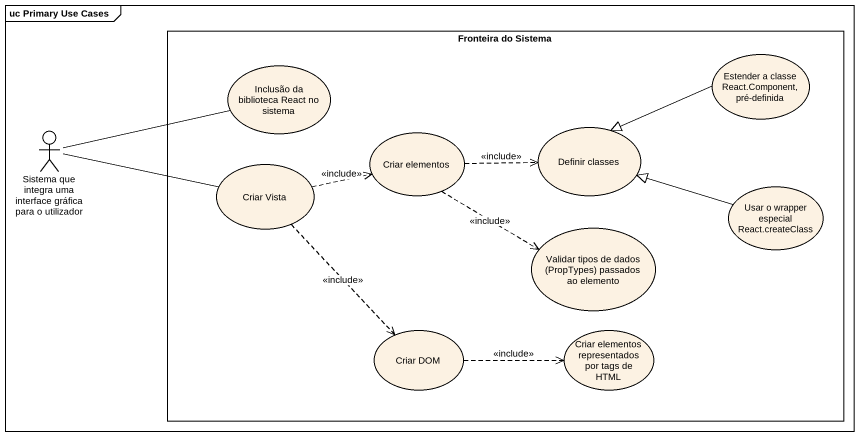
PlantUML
@startuml
mainframe uc Primary Use Cases
rectangle "Fronteira do Sistema" as Fronteira_do_Sistema {
  usecase "Inclusão da biblioteca React no sistema" as Inclusão_da_biblioteca
  usecase "Estender a classe React.Component, pré-definida" as Estender_a_classe_React
  usecase "Criar Vista" as Criar_Vista
  usecase "Criar elementos" as Criar_elementos
  usecase "Definir classes" as Definir_classes
  usecase "Usar o wrapper especial React.createClass" as Usar_o_wrapper_especial
  usecase "Validar tipos de dados (PropTypes) passados ao elemento" as Validar_tipos_de_dados
  usecase "Criar DOM" as Criar_DOM
  usecase "Criar elementos representados por tags de HTML" as Criar_elementos_2
}
actor "Sistema que integra uma interface gráfica para o utilizador" as Sistema_que_integra_uma
Estender_a_classe_React -left-|> Definir_classes
Sistema_que_integra_uma -right- Inclusão_da_biblioteca
Sistema_que_integra_uma -right- Criar_Vista
Criar_Vista .right.> Criar_elementos : <<include>>
Criar_Vista ..> Criar_DOM : <<include>>
Criar_elementos .right.> Definir_classes : <<include>>
Criar_elementos .right.> Validar_tipos_de_dados : <<include>>
Usar_o_wrapper_especial -left-|> Definir_classes
Criar_DOM .right.> Criar_elementos_2 : <<include>>
@enduml
